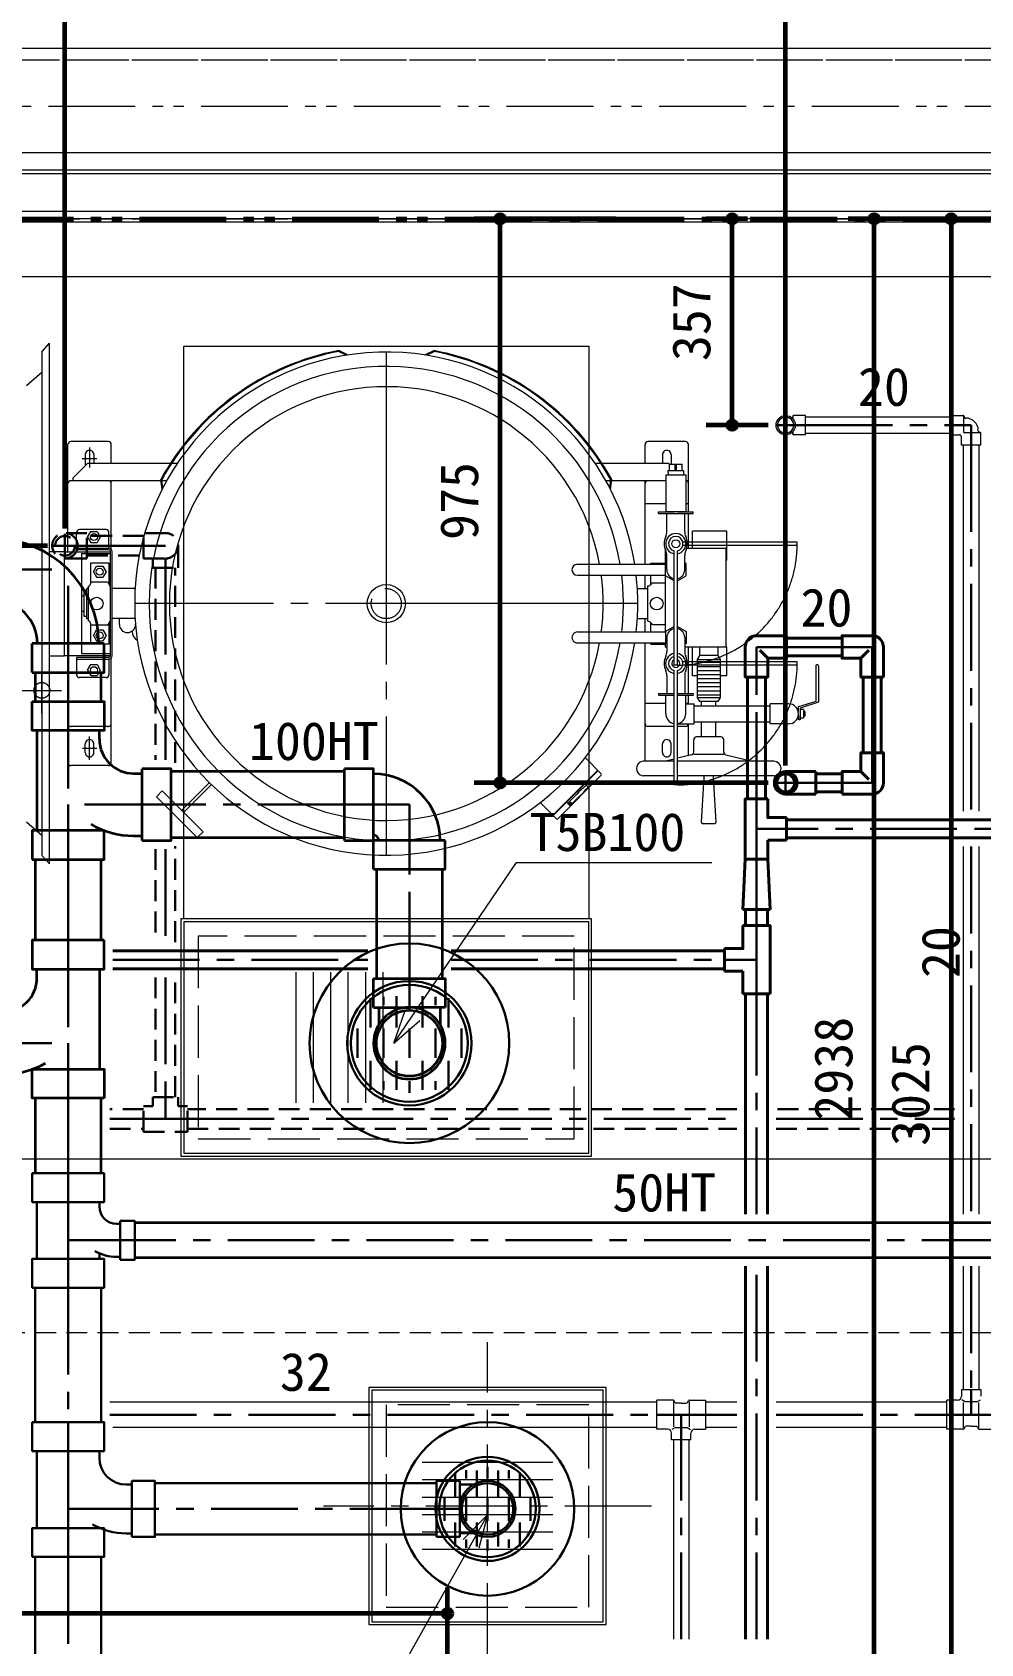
# Model space of a CAD drawing. Units: millimetres at full size, sheet at 1:30. Extents: x -16828 to 149130, y 47892 to 100313.
# Drawn here: x 8623 to 10263, y 61088 to 63874 of the extents above; entities that cross this region are included whole.
import ezdxf
from ezdxf.enums import TextEntityAlignment as Align

# ---------------------------------------------------------------- set-up
doc = ezdxf.new("R2010")
doc.units = ezdxf.units.MM
doc.header["$LTSCALE"] = 30
doc.header["$PDMODE"] = 32
doc.header["$PDSIZE"] = 15
for name, pattern in [('CHAIN1', [8, 5, -1, 1, -1]), ('CHAIN2', [12, 9, -1, 1, -1]), ('DASHED1', [1.8, 1.2, -0.6]), ('DASHED3', [4, 3, -1]), ('DOUBLE_CHAIN1', [8.8, 5, -1, 0.6, -0.6, 0.6, -1]), ('LONG_CHAIN', [21, 18, -1, 1, -1]), ('LONG_DOUBLE_CHAIN', [21.8, 18, -1, 0.6, -0.6, 0.6, -1])]:
    doc.linetypes.add(name, pattern=pattern)
for name, color, linetype, lineweight in [('0-0', 7, 'CHAIN2', 15), ('0-1', 7, 'Continuous', 15), ('2-0_通芯', 7, 'DOUBLE_CHAIN1', 15), ('2-1_躯体', 7, 'Continuous', 15), ('2-3_間仕切り', 7, 'Continuous', 15), ('2-B_金物', 7, 'Continuous', 15), ('3-4_AIHO30-厨房機器', 7, 'Continuous', 15), ('9-6_無題7', 7, 'Continuous', 15), ('9-9_配管－汚水１：硬質塩ビ管（ＤＶ）', 2, 'Continuous', 30), ('9-A_配管－給水３：ＶＬＰ(ＶＤ)', 5, 'Continuous', 40), ('9-B_配管－給湯１２：ＨＴＬＰ（ＵＸ）', 3, 'Continuous', 20), ('9-C_配管－ガス３：ねじ込み', 2, 'DASHED1', 30), ('9-E_配管－給湯１：ＣＵＰ(Ｍ)', 1, 'Continuous', 60)]:
    doc.layers.add(name, color=color, linetype=linetype, lineweight=lineweight)
doc.styles.add('ＭＳ ゴシック', font='')
doc.styles.get('ＭＳ ゴシック').set_extended_font_data('MS Gothic')

msp = doc.modelspace()

# ---------------------------------------------------------------- linework, layer by layer
at = {"layer": '0-0'}
msp.add_line((-9565.04, 63550.86), (35684.96, 63550.86), dxfattribs=at)
at = {"layer": '0-1'}
for p, q in [((-6110.04, 63845.86), (25484.96, 63845.86)), ((6459.96, 63665.86), (11909.96, 63665.86)), ((11909.96, 63450.86), (6459.96, 63450.86))]:
    msp.add_line(p, q, dxfattribs=at)
at = {"layer": '0-1', "linetype": 'DASHED3'}
msp.add_line((-925.04, 63825.86), (25384.96, 63825.86), dxfattribs=at)
at = {"layer": '0-1', "linetype": 'DASHED1'}
for p, q in [((6359.96, 61925.86), (12009.96, 61925.86)), ((6359.96, 61625.86), (12009.96, 61625.86))]:
    msp.add_line(p, q, dxfattribs=at)
at = {"layer": '0-1'}
msp.add_lwpolyline([(6359.96, 63275.86), (6359.96, 61925.86), (12009.96, 61925.86), (12009.96, 63275.86)], dxfattribs=at)
at = {"layer": '2-0_通芯'}
msp.add_line((-9565.04, 63745.86), (35684.96, 63745.86), dxfattribs=at)
at = {"layer": '2-0_通芯', "color": 1, "lineweight": 60}
msp.add_line((-10727.74, 63550.86), (35684.96, 63550.86), dxfattribs=at)
at = {"layer": '2-1_躯体'}
for p, q in [((4499.96, 63845.86), (12639.96, 63845.86)), ((6459.96, 63665.86), (11909.96, 63665.86))]:
    msp.add_line(p, q, dxfattribs=at)
at = {"layer": '2-1_躯体', "linetype": 'DASHED3'}
msp.add_line((4499.96, 63825.86), (12639.96, 63825.86), dxfattribs=at)
at = {"layer": '2-3_間仕切り'}
for p, q in [((6587.46, 63635.86), (11879.96, 63635.86)), ((6587.46, 63564.36), (11808.46, 63564.36))]:
    msp.add_line(p, q, dxfattribs=at)
for points in [[(6587.46, 63629.36), (11873.46, 63629.36), (11873.46, 63239.36)], [(6587.46, 63551.86), (11795.96, 63551.86), (11795.96, 63161.86)], [(6587.46, 63545.86), (11789.96, 63545.86), (11789.96, 63155.86)]]:
    msp.add_lwpolyline(points, dxfattribs=at)
at = {"layer": '2-B_金物'}
for p, q in [((8884.96, 63330.86), (9584.96, 63330.86)), ((8884.96, 62340.86), (8884.96, 63330.86)), ((9584.96, 63330.86), (9584.96, 62340.86)), ((9589.96, 62340.86), (8879.96, 62340.86)), ((8879.96, 62340.86), (8879.96, 61930.86)), ((9584.96, 62335.86), (8884.96, 62335.86)), ((8884.96, 62335.86), (8884.96, 61935.86)), ((9078.77, 62248.97), (9078.77, 62022.75)), ((9108.77, 62248.97), (9108.77, 62022.75)), ((9138.77, 62248.97), (9138.77, 62022.75)), ((9168.77, 62248.97), (9168.77, 62022.75)), ((9198.77, 62248.97), (9198.77, 62022.75)), ((9228.77, 62248.97), (9228.77, 62022.75)), ((9614.96, 61530.86), (9204.96, 61530.86)), ((9204.96, 61530.86), (9204.96, 61120.86)), ((9609.96, 61525.86), (9209.96, 61525.86)), ((9209.96, 61525.86), (9209.96, 61125.86)), ((9609.96, 61125.86), (9609.96, 61525.86)), ((9523.07, 61400.86), (9296.85, 61400.86)), ((9523.07, 61370.86), (9296.85, 61370.86)), ((9523.07, 61340.86), (9296.85, 61340.86)), ((9523.07, 61310.86), (9296.85, 61310.86)), ((9523.07, 61280.86), (9296.85, 61280.86)), ((9523.07, 61250.86), (9296.85, 61250.86)), ((9209.96, 61125.86), (9609.96, 61125.86))]:
    msp.add_line(p, q, dxfattribs=at)
at = {"layer": '2-B_金物', "linetype": 'DASHED3'}
for p, q in [((9559.96, 62310.86), (8909.96, 62310.86)), ((8909.96, 62310.86), (8909.96, 61960.86)), ((9584.96, 61500.86), (9234.96, 61500.86)), ((9234.96, 61500.86), (9234.96, 61150.86)), ((9584.96, 61150.86), (9584.96, 61500.86)), ((9234.96, 61150.86), (9584.96, 61150.86))]:
    msp.add_line(p, q, dxfattribs=at)
at = {"layer": '2-B_金物', "linetype": 'CHAIN1'}
for p, q in [((9409.96, 61042.36), (9409.96, 61609.36)), ((9693.46, 61325.86), (9126.46, 61325.86))]:
    msp.add_line(p, q, dxfattribs=at)
at = {"layer": '2-B_金物'}
for points in [[(8879.96, 61930.86), (9589.96, 61930.86), (9589.96, 62340.86)], [(8884.96, 61935.86), (9584.96, 61935.86), (9584.96, 62335.86)], [(9204.96, 61120.86), (9614.96, 61120.86), (9614.96, 61530.86)]]:
    msp.add_lwpolyline(points, dxfattribs=at)
at = {"layer": '2-B_金物', "linetype": 'DASHED3'}
msp.add_lwpolyline([(8909.96, 61960.86), (9559.96, 61960.86), (9559.96, 62310.86)], dxfattribs=at)
at = {"layer": '3-4_AIHO30-厨房機器'}
for p, q in [((8640.2, 63321.61), (8652.7, 63335.9)), ((8652.7, 62435.82), (8652.7, 63335.9)), ((9168.07, 63315.69), (9152.67, 63323.25)), ((9301.85, 63315.69), (9317.26, 63323.25)), ((8640.2, 62450.11), (8640.2, 63321.61)), ((9165.33, 63315.25), (9152.44, 63321.58)), ((9304.6, 63315.25), (9317.49, 63321.58)), ((8612.96, 63262.99), (8640.2, 63286.77)), ((8684.46, 62975.36), (8684.46, 63160.86)), ((8754.46, 63165.86), (8689.46, 63165.86)), ((8759.46, 63128.36), (8759.46, 63160.86)), ((9682.46, 63128.36), (9682.46, 63160.86)), ((9752.46, 63165.86), (9687.46, 63165.86)), ((9757.46, 63044.36), (9757.46, 63160.86)), ((8718.46, 63128.36), (8693.46, 63103.36)), ((8714.46, 63143.36), (8714.46, 63128.36)), ((8861.76, 63128.36), (8718.46, 63128.36)), ((8729.46, 63143.36), (8729.46, 63128.36)), ((8873.83, 63128.36), (8863.67, 63128.36)), ((9606.25, 63128.36), (9596.1, 63128.36)), ((9723.46, 63128.36), (9608.16, 63128.36)), ((9712.46, 63143.36), (9712.46, 63128.36)), ((9723.46, 63128.36), (9724.99, 63126.83)), ((9727.46, 63143.36), (9727.46, 63126.83)), ((8693.46, 63098.36), (8693.46, 63103.36)), ((8847.4, 63083.4), (8845.02, 63100.4)), ((9622.52, 63083.4), (9624.91, 63100.4)), ((9718.21, 63108.36), (9718.21, 63044.36)), ((9722.01, 63115.83), (9748.92, 63115.83)), ((9722.01, 63115.83), (9722.24, 63108.36)), ((9724.46, 63126.83), (9746.46, 63126.83)), ((9724.46, 63115.83), (9724.46, 63126.83)), ((9734.39, 63115.83), (9734.39, 63126.83)), ((9736.54, 63115.83), (9736.54, 63126.83)), ((9746.46, 63115.83), (9746.46, 63126.83)), ((9748.92, 63115.83), (9748.68, 63108.36)), ((8845.3, 63098.36), (8689.46, 63098.36)), ((8759.46, 62979.83), (8759.46, 63098.36)), ((8848.67, 63085.87), (8846.68, 63100.09)), ((8855.4, 63098.36), (8846.92, 63098.36)), ((9623.01, 63098.36), (9614.53, 63098.36)), ((9621.25, 63085.87), (9623.25, 63100.09)), ((9718.21, 63098.36), (9624.62, 63098.36)), ((9682.46, 62953.86), (9682.46, 63098.36)), ((9718.21, 63058.36), (9682.46, 63058.36)), ((9757.46, 63058.36), (9752.71, 63058.36)), ((9705.46, 63044.36), (9732.46, 63044.36)), ((9705.46, 63041.36), (9705.46, 63044.36)), ((9705.46, 63041.36), (9765.46, 63041.36)), ((9719.96, 63010.09), (9719.96, 63041.36)), ((9738.46, 63044.36), (9765.46, 63044.36)), ((9750.96, 63010.09), (9750.96, 63041.36)), ((9757.46, 62980.86), (9757.46, 63041.36)), ((9765.46, 63041.36), (9765.46, 63044.36)), ((8699.46, 62978.86), (8699.46, 63008.86)), ((8750.46, 63013.86), (8704.46, 63013.86)), ((8718.49, 63000.86), (8723.98, 62991.36)), ((8723.98, 62991.36), (8734.95, 62991.36)), ((8755.46, 62981.84), (8755.46, 63008.86)), ((9823.66, 63010.86), (9764.66, 63010.86)), ((9764.66, 62980.86), (9764.66, 63010.86)), ((9823.66, 62960.86), (9823.66, 63010.86)), ((8652.7, 62975.86), (8677.96, 62975.86)), ((8677.96, 62975.86), (8677.96, 62795.86)), ((8677.96, 62975.36), (8757.96, 62975.36)), ((8699.46, 62981.86), (8754.96, 62981.86)), ((8754.96, 62978.86), (8699.46, 62978.86)), ((8707.96, 62972.36), (8707.96, 62799.36)), ((8707.96, 62972.36), (8757.96, 62972.36)), ((8757.96, 62795.86), (8757.96, 62975.86)), ((8760.96, 62795.86), (8760.96, 62975.86)), ((9717.46, 62954.75), (9717.46, 62978.59)), ((9719.96, 62944.36), (9719.96, 62968.63)), ((9732.46, 62779.36), (9732.46, 62977.23)), ((9738.46, 62779.36), (9738.46, 62977.23)), ((9750.96, 62944.36), (9750.96, 62968.63)), ((9822.46, 62980.86), (9754.23, 62980.86)), ((9822.46, 62810.86), (9822.46, 62980.86)), ((8723.46, 62955.86), (8723.46, 62919.86)), ((8755.46, 62955.86), (8723.46, 62955.86)), ((8728.49, 62940.86), (8733.98, 62950.36)), ((8728.49, 62940.86), (8733.98, 62931.36)), ((8733.98, 62950.36), (8744.95, 62950.36)), ((8744.95, 62950.36), (8750.43, 62940.86)), ((8750.43, 62940.86), (8744.95, 62931.36)), ((8755.46, 62955.86), (8755.46, 62919.86)), ((9565.46, 62953.86), (9717.46, 62953.86)), ((9565.46, 62934.86), (9717.46, 62934.86)), ((9682.46, 62911.86), (9682.46, 62934.86)), ((9692.46, 62955.86), (9717.46, 62955.86)), ((9692.46, 62953.86), (9692.46, 62955.86)), ((9692.46, 62919.04), (9692.46, 62934.86)), ((9719.96, 62956.2), (9717.46, 62954.75)), ((9717.46, 62933.97), (9717.46, 62954.75)), ((9717.46, 62837.75), (9717.46, 62933.97)), ((9732.46, 62925.31), (9717.46, 62933.97)), ((9738.46, 62925.31), (9753.46, 62933.97)), ((9753.46, 62954.75), (9750.96, 62956.2)), ((9753.46, 62933.97), (9753.46, 62954.75)), ((9823.66, 62960.86), (9822.46, 62960.86)), ((8717.51, 62908.36), (8712.46, 62908.36)), ((8712.46, 62863.36), (8712.46, 62908.36)), ((8717.51, 62859.81), (8717.51, 62911.91)), ((8719.46, 62911.91), (8717.51, 62911.91)), ((8719.46, 62915.86), (8719.46, 62855.86)), ((8752.46, 62922.86), (8726.46, 62922.86)), ((8733.98, 62931.36), (8744.95, 62931.36)), ((8800.7, 62911.86), (8760.96, 62911.86)), ((9669.23, 62911.86), (9687.46, 62911.86)), ((9687.46, 62855.36), (9687.46, 62916.36)), ((9696.28, 62921.86), (9717.46, 62921.86)), ((8707.96, 62899.08), (8712.46, 62899.08)), ((8707.96, 62872.64), (8712.46, 62872.64)), ((8717.51, 62863.36), (8712.46, 62863.36)), ((8719.46, 62859.81), (8717.51, 62859.81)), ((8723.46, 62851.86), (8723.46, 62815.86)), ((8755.46, 62851.86), (8755.46, 62815.86)), ((8800.7, 62859.86), (8760.96, 62859.86)), ((8773.46, 62849.86), (8773.46, 62859.86)), ((9669.23, 62859.86), (9687.46, 62859.86)), ((9682.46, 62836.86), (9682.46, 62859.86)), ((9692.46, 62836.86), (9692.46, 62852.68)), ((9696.28, 62849.86), (9717.46, 62849.86)), ((8752.46, 62848.86), (8726.46, 62848.86)), ((8728.49, 62830.86), (8733.98, 62840.36)), ((8728.49, 62830.86), (8733.98, 62821.36)), ((8733.98, 62840.36), (8744.95, 62840.36)), ((8744.95, 62840.36), (8750.43, 62830.86)), ((8750.43, 62830.86), (8744.95, 62821.36)), ((8779.46, 62836.86), (8779.46, 62838.37)), ((8795.46, 62836.86), (8795.46, 62838.37)), ((9565.44, 62836.86), (9717.46, 62836.86)), ((9732.46, 62846.41), (9717.46, 62837.75)), ((9717.46, 62837.75), (9717.46, 62816.97)), ((9719.96, 62827.36), (9719.96, 62803.09)), ((9738.46, 62846.41), (9753.46, 62837.75)), ((9750.96, 62827.36), (9750.96, 62803.09)), ((9753.46, 62837.75), (9753.46, 62816.97)), ((8652.7, 62795.86), (8677.96, 62795.86)), ((8677.96, 62796.36), (8757.96, 62796.36)), ((8684.46, 62610.86), (8684.46, 62796.36)), ((8707.96, 62799.36), (8757.96, 62799.36)), ((8755.46, 62815.86), (8723.46, 62815.86)), ((8733.98, 62821.36), (8744.95, 62821.36)), ((9565.44, 62817.86), (9717.46, 62817.86)), ((9682.46, 62613.36), (9682.46, 62817.86)), ((9692.46, 62815.86), (9692.46, 62817.86)), ((9692.46, 62815.86), (9717.46, 62815.86)), ((9717.46, 62810.86), (9717.46, 62816.97)), ((9719.96, 62815.52), (9717.46, 62816.97)), ((9719.96, 62810.86), (9717.46, 62810.86)), ((9753.46, 62816.97), (9750.96, 62815.52)), ((9823.66, 62810.86), (9750.96, 62810.86)), ((9757.46, 62730.36), (9757.46, 62810.86)), ((9764.66, 62760.86), (9764.66, 62810.86)), ((9776.46, 62796.36), (9772.46, 62789.43)), ((9776.46, 62810.86), (9776.46, 62796.36)), ((9808.46, 62796.36), (9776.46, 62796.36)), ((9808.46, 62810.86), (9808.46, 62796.36)), ((9808.46, 62796.36), (9812.46, 62789.43)), ((9823.66, 62760.86), (9823.66, 62810.86)), ((8754.96, 62792.86), (8699.46, 62792.86)), ((8699.46, 62792.86), (8699.46, 62762.86)), ((8699.46, 62789.86), (8754.96, 62789.86)), ((8718.49, 62770.86), (8723.98, 62761.36)), ((8755.46, 62789.88), (8755.46, 62762.86)), ((8759.46, 62610.86), (8759.46, 62791.89)), ((9738.46, 62779.36), (9732.46, 62779.36)), ((9732.46, 62572.36), (9732.46, 62770.23)), ((9738.46, 62572.36), (9738.46, 62770.23)), ((9772.46, 62789.43), (9772.46, 62723.29)), ((9772.46, 62789.43), (9812.46, 62789.43)), ((9812.46, 62789.43), (9812.46, 62723.29)), ((9977.4, 62777.74), (9977.4, 62716.82)), ((9982.4, 62777.74), (9982.4, 62715.24)), ((8750.46, 62757.86), (8704.46, 62757.86)), ((8723.98, 62761.36), (8734.95, 62761.36)), ((9719.96, 62761.63), (9719.96, 62730.36)), ((9750.96, 62761.63), (9750.96, 62730.36)), ((9772.46, 62760.86), (9764.66, 62760.86)), ((9823.66, 62760.86), (9812.46, 62760.86)), ((9718.21, 62713.36), (9682.46, 62713.36)), ((9705.46, 62730.36), (9732.46, 62730.36)), ((9705.46, 62730.36), (9705.46, 62727.36)), ((9705.46, 62727.36), (9732.46, 62727.36)), ((9718.21, 62695.36), (9718.21, 62727.36)), ((9738.46, 62730.36), (9765.46, 62730.36)), ((9738.46, 62727.36), (9765.46, 62727.36)), ((9752.71, 62695.36), (9752.71, 62727.36)), ((9757.46, 62713.36), (9752.71, 62713.36)), ((9752.71, 62712.61), (9767.46, 62712.61)), ((9757.46, 62712.61), (9757.46, 62727.36)), ((9765.46, 62730.36), (9765.46, 62727.36)), ((9767.46, 62678.11), (9767.46, 62712.61)), ((9772.46, 62723.29), (9776.46, 62716.36)), ((9772.46, 62723.29), (9812.46, 62723.29)), ((9808.46, 62716.36), (9776.46, 62716.36)), ((9779.96, 62708.96), (9779.96, 62716.36)), ((9804.96, 62708.96), (9804.96, 62716.36)), ((9812.46, 62723.29), (9808.46, 62716.36)), ((9930.4, 62712.61), (9898.4, 62712.61)), ((9977.4, 62716.82), (9947.4, 62707.45)), ((9982.4, 62715.24), (9950.4, 62705.24)), ((9767.46, 62708.96), (9898.4, 62708.96)), ((9947.4, 62702.98), (9945.94, 62702.98)), ((9947.4, 62687.74), (9945.94, 62687.74)), ((9947.4, 62698.29), (9947.4, 62707.45)), ((9947.4, 62692.43), (9947.4, 62685.24)), ((9950.4, 62685.24), (9947.4, 62685.24)), ((9950.4, 62705.24), (9950.4, 62685.24)), ((9956.4, 62702.74), (9950.4, 62702.74)), ((9956.4, 62687.74), (9950.4, 62687.74)), ((9956.4, 62702.74), (9956.4, 62687.74)), ((9958.4, 62699.24), (9956.4, 62699.24)), ((9958.4, 62691.24), (9956.4, 62691.24)), ((9958.4, 62699.24), (9958.4, 62691.24)), ((8754.46, 62673.36), (8689.46, 62673.36)), ((8690.12, 62673.36), (8690.99, 62673.36)), ((8753.78, 62673.36), (8754.46, 62673.36)), ((9732.46, 62673.36), (9687.46, 62673.36)), ((9738.46, 62678.11), (9767.46, 62678.11)), ((9752.46, 62673.36), (9738.46, 62673.36)), ((9757.46, 62623.16), (9757.46, 62678.11)), ((9767.46, 62681.76), (9898.4, 62681.76)), ((9813.46, 62655.36), (9771.46, 62655.36)), ((9779.96, 62655.36), (9779.96, 62681.76)), ((9804.96, 62655.36), (9804.96, 62681.76)), ((8714.46, 62628.36), (8714.46, 62643.36)), ((8714.46, 62628.36), (8714.46, 62643.36)), ((8729.46, 62628.36), (8729.46, 62643.36)), ((9712.46, 62628.36), (9712.46, 62643.36)), ((9727.46, 62628.36), (9727.46, 62643.36)), ((9766.46, 62629.28), (9766.46, 62650.36)), ((9818.46, 62629.28), (9818.46, 62650.36)), ((8754.46, 62605.86), (8689.46, 62605.86)), ((9578.98, 62619.63), (9606.76, 62591.85)), ((9732.46, 62613.36), (9679.96, 62613.36)), ((9732.46, 62617.03), (9717.48, 62613.36)), ((9762.65, 62624.43), (9738.46, 62618.5)), ((9904.96, 62613.36), (9738.46, 62613.36)), ((9766.46, 62625.36), (9818.46, 62625.36)), ((9822.27, 62624.43), (9867.44, 62613.36)), ((8880.98, 62528.34), (8929.14, 62576.51)), ((8884.52, 62524.81), (8932.72, 62573.01)), ((9600.47, 62598.14), (9522.69, 62520.36)), ((9601.17, 62597.43), (9523.39, 62519.65)), ((9606.76, 62589.02), (9531.81, 62514.06)), ((9578.21, 62574.47), (9580.49, 62571.94)), ((9580.49, 62571.94), (9583.99, 62568.44)), ((9732.46, 62588.36), (9679.96, 62588.36)), ((9738.46, 62572.36), (9732.46, 62572.36)), ((9904.96, 62588.36), (9738.46, 62588.36)), ((9780.08, 62507.97), (9783.96, 62575.86)), ((9783.96, 62575.86), (9800.96, 62575.86)), ((9784.46, 62575.86), (9784.46, 62588.36)), ((9800.46, 62575.86), (9800.46, 62588.36)), ((9800.96, 62575.86), (9804.84, 62507.97)), ((8847.39, 62561.93), (8918.1, 62491.22)), ((9501.19, 62541.85), (9528.98, 62514.06)), ((9546.35, 62542.61), (9548.88, 62540.34)), ((9548.88, 62540.34), (9552.38, 62536.84)), ((8612.96, 62508.73), (8640.2, 62484.95)), ((8918.1, 62491.22), (8908.2, 62481.32)), ((9782.08, 62505.86), (9802.85, 62505.86)), ((8640.2, 62450.11), (8652.7, 62435.82))]:
    msp.add_line(p, q, dxfattribs=at)
at = {"layer": '3-4_AIHO30-厨房機器', "linetype": 'LONG_CHAIN'}
for p, q in [((9234.96, 63320.86), (9234.96, 62450.86)), ((8734.46, 63135.86), (8709.46, 63135.86)), ((8721.96, 63155.86), (8721.96, 63121.01)), ((9669.96, 62885.86), (8799.96, 62885.86)), ((8639.46, 62696.06), (8639.46, 62767.73)), ((8604.51, 62735.86), (8673.63, 62735.86)), ((8721.96, 62615.86), (8721.96, 62655.86)), ((8709.5, 62635.86), (8734.46, 62635.86))]:
    msp.add_line(p, q, dxfattribs=at)
at = {"layer": '3-4_AIHO30-厨房機器', "linetype": 'LONG_DOUBLE_CHAIN'}
for p, q in [((9945.46, 62992.36), (9747.6, 62992.36)), ((9945.46, 62986.36), (9747.6, 62986.36)), ((9945.46, 62785.36), (9747.6, 62785.36)), ((9945.46, 62779.36), (9747.6, 62779.36))]:
    msp.add_line(p, q, dxfattribs=at)
at = {"layer": '3-4_AIHO30-厨房機器', "linetype": 'DASHED3'}
for p, q in [((9772.46, 62784.36), (9812.46, 62784.36)), ((9772.46, 62777.36), (9812.46, 62777.36)), ((9772.46, 62770.36), (9812.46, 62770.36)), ((9772.46, 62763.36), (9812.46, 62763.36)), ((9772.46, 62756.36), (9812.46, 62756.36)), ((9772.46, 62749.36), (9812.46, 62749.36)), ((9772.46, 62742.36), (9812.46, 62742.36)), ((9772.46, 62735.36), (9812.46, 62735.36)), ((9772.46, 62728.36), (9812.46, 62728.36))]:
    msp.add_line(p, q, dxfattribs=at)
at = {"layer": '3-4_AIHO30-厨房機器'}
for points in [[(9718.21, 63108.36), (9752.71, 63108.36), (9752.71, 63044.36), (9718.21, 63044.36)], [(8718.49, 63000.86), (8723.98, 63010.36), (8734.95, 63010.36), (8740.43, 63000.86), (8734.95, 62991.36)], [(8718.49, 62770.86), (8723.98, 62780.36), (8734.95, 62780.36), (8740.43, 62770.86), (8734.95, 62761.36)], [(9930.4, 62678.11), (9898.4, 62678.11), (9898.4, 62712.61)], [(8847.39, 62561.93), (8837.49, 62552.03), (8908.2, 62481.32)]]:
    msp.add_lwpolyline(points, dxfattribs=at)
for centre, radius in [((8729.46, 63000.86), 6), ((9735.46, 62989.36), 7), ((8739.46, 62940.86), 6), ((9234.96, 62885.86), 33), ((8734.46, 62885.86), 11), ((9702.46, 62885.86), 11), ((8739.46, 62830.86), 6), ((8729.46, 62770.86), 6)]:
    msp.add_circle(centre, radius, dxfattribs=at)
at = {"layer": '3-4_AIHO30-厨房機器', "linetype": 'DASHED3'}
for centre, radius in [((9234.96, 62885.86), 26), ((8639.46, 62735.86), 13.6)]:
    msp.add_circle(centre, radius, dxfattribs=at)
at = {"layer": '3-4_AIHO30-厨房機器'}
for centre, radius, start, end in [((9234.96, 62885.86), 445.06, 100.65595, 151.18137), ((9234.96, 62885.86), 445.06, 28.81863, 79.34405), ((9234.96, 62885.86), 435, 8.99345, 351.00654), ((9234.96, 62885.86), 410, 9.54681, 350.45315), ((9234.96, 62885.86), 443.46, 100.72467, 151.11265), ((9234.96, 62885.86), 443.46, 28.88735, 79.27533), ((9234.96, 62885.86), 375, 10.44743, 349.55255), ((8689.46, 63160.86), 5, 90, 180.00001), ((8754.46, 63160.86), 5, 0, 90), ((9687.46, 63160.86), 5, 90, 180.00001), ((9752.46, 63160.86), 5, 0, 90), ((8721.96, 63143.36), 7.5, 0, 180.00001), ((8721.96, 63128.36), 7.5, 179.99999, 205.73166), ((9719.96, 63143.36), 7.5, 0, 180.00001), ((8689.46, 63093.36), 5, 90, 180.00001), ((8754.46, 63093.36), 5, 0, 90), ((9687.46, 63093.36), 5, 90, 180.00001), ((9752.46, 63093.36), 5, 0, 87.13367), ((8704.46, 63008.86), 5, 90, 179.99998), ((8750.46, 63008.86), 5, 359.99998, 90.00002), ((9745.46, 62989.36), 30, 155.50535, 204.49465), ((9735.46, 62989.36), 17.5, 279.87089, 260.12912), ((9699.96, 63010.09), 20, 335.50536, 360), ((9735.46, 62989.36), 12.5, 283.88654, 256.11346), ((9770.96, 63010.09), 20, 180.00001, 204.49465), ((9725.46, 62989.36), 30, 335.50536, 24.49465), ((8754.96, 62975.86), 6, 0, 90), ((8754.96, 62975.86), 3, 0, 90), ((9699.96, 62968.63), 20, 360, 24.49465), ((9770.96, 62968.63), 20, 155.50535, 180.00001), ((9565.46, 62944.36), 9.5, 90, 270), ((9234.96, 62885.86), 375, 352.49186, 7.50814), ((9234.96, 62885.86), 410, 353.13604, 6.86396), ((9234.96, 62885.86), 435, 353.53225, 6.46775), ((9735.46, 62944.36), 15.5, 180.00001, 258.84009), ((9735.46, 62944.36), 15.5, 281.15991, 0), ((8719.46, 62919.86), 4, 270, 0), ((8726.46, 62919.86), 3, 90, 180.00001), ((8752.46, 62919.86), 3, 0, 90), ((8759.46, 62919.86), 4, 179.99999, 247.9757), ((9687.46, 62922.36), 6, 270, 333.9136), ((9696.28, 62918.04), 3.82, 90, 153.9136), ((8719.46, 62851.86), 4, 0, 90), ((8726.46, 62851.86), 3, 179.99999, 270), ((8752.46, 62851.86), 3, 270, 0), ((8759.46, 62851.86), 4, 112.02431, 180.00001), ((8787.46, 62849.86), 14, 179.99999, 359.62785), ((9687.46, 62849.36), 6, 26.0864, 90), ((9696.28, 62853.68), 3.82, 206.0864, 270), ((9565.46, 62827.36), 9.5, 89.99999, 270), ((9735.46, 62827.36), 15.5, 101.15991, 180.00001), ((9735.46, 62827.36), 15.5, 360, 78.84009), ((8754.96, 62795.86), 6, 270, 0), ((8754.96, 62795.86), 3, 270, 0), ((9745.46, 62782.36), 30, 155.50535, 204.49465), ((9735.46, 62782.36), 17.5, 99.87086, 260.12912), ((9699.96, 62803.09), 20, 335.50535, 0), ((9735.46, 62782.36), 12.5, 103.8865, 256.11346), ((9735.46, 62782.36), 17.5, 279.87089, 80.12914), ((9735.46, 62782.36), 12.5, 283.88654, 76.1135), ((9770.96, 62803.09), 20, 179.99999, 204.49465), ((9725.46, 62782.36), 30, 335.50535, 24.49464), ((9699.96, 62761.63), 20, 0, 24.49464), ((9735.46, 62782.36), 7, 115.37687, 64.62313), ((9770.96, 62761.63), 20, 155.50535, 179.99999), ((9979.9, 62777.74), 2.5, 0, 180.00001), ((8704.46, 62762.86), 5, 179.99987, 269.99986), ((8750.46, 62762.86), 5, 269.99985, 359.99989), ((9930.4, 62695.36), 17.25, 270, 90), ((9735.46, 62695.36), 17.25, 179.99999, 259.98476), ((9735.46, 62695.36), 17.25, 280.01525, 0), ((8689.46, 62678.36), 5, 180.00001, 270), ((8754.46, 62678.36), 5, 270, 0.00001), ((9687.46, 62678.36), 5, 179.99999, 270), ((9752.46, 62678.36), 5, 270, 357.13297), ((9771.46, 62650.36), 5, 89.99996, 179.99995), ((9813.46, 62650.36), 5, 359.99999, 89.99996), ((8721.96, 62643.36), 7.5, 0, 180.00001), ((8721.96, 62628.36), 7.5, 179.99999, 0.00001), ((9719.96, 62643.36), 7.5, 0, 180.00001), ((9719.96, 62628.36), 7.5, 179.99999, 0.00001), ((9719.96, 62643.36), 7.5, 0, 11.81204), ((9761.46, 62629.28), 5, 283.76637, 0.00005), ((9823.46, 62629.28), 5, 179.99996, 256.23365), ((8689.46, 62610.86), 5, 179.99999, 270), ((8754.46, 62610.86), 5, 270, 0), ((9679.96, 62600.86), 12.5, 89.99998, 270), ((9904.96, 62600.86), 12.5, 270.00001, 89.99996), ((9814.16, 62306.66), 353.53, 131.37555, 138.62445), ((9605.35, 62590.43), 2, 315, 45), ((9318.69, 62802.13), 353.54, 311.37571, 318.62429), ((9530.39, 62515.48), 2, 225, 315), ((9782.08, 62507.86), 2, 176.72949, 269.99997), ((9802.85, 62507.86), 2, 269.99998, 3.27046)]:
    msp.add_arc(centre, radius, start, end, dxfattribs=at)
at = {"layer": '3-4_AIHO30-厨房機器', "linetype": 'LONG_DOUBLE_CHAIN'}
for centre, start, end in [((9735.46, 62989.36), 270.81853, 0.81851), ((9735.46, 62782.36), 270.81854, 0.81855)]:
    msp.add_arc(centre, 210, start, end, dxfattribs=at)
at = {"layer": '3-4_AIHO30-厨房機器'}
msp.add_ellipse((8847.46, 62836.86), major_axis=(52, 0), ratio=0.5, start_param=3.1415927, end_param=3.745515, dxfattribs=at)
msp.add_ellipse((9553.1, 62541.06), major_axis=(-1.24, -1.24), ratio=0.70712, dxfattribs=at)
at = {"layer": '9-6_無題7'}
for p, q in [((9247.79, 62125.86), (9460.18, 62438.34)), ((9460.18, 62438.34), (9797.68, 62438.34)), ((9247.79, 62125.86), (9267.53, 62182.52)), ((9247.79, 62125.86), (9293.22, 62165.06)), ((9409.96, 61310.86), (9175.32, 60892.67)), ((9409.96, 61310.86), (9368.06, 61267.92)), ((9409.96, 61310.86), (9395.14, 61252.72))]:
    msp.add_line(p, q, dxfattribs=at)
at = {"layer": '9-6_無題7', "color": 2, "lineweight": 30}
for p, q in [((9274.96, 62191.61), (9274.96, 62211.61)), ((9207.63, 62203.63), (9207.63, 62153.13)), ((9230.07, 62191.61), (9230.07, 62206.25)), ((9252.52, 62207.17), (9252.52, 62153.13)), ((9297.41, 62207.17), (9297.41, 62153.13)), ((9319.85, 62191.61), (9319.85, 62206.25)), ((9342.3, 62203.63), (9342.3, 62153.13)), ((9252.52, 62160.86), (9252.52, 62164.59)), ((9297.41, 62160.86), (9297.41, 62164.59)), ((9185.19, 62151.11), (9185.19, 62100.61)), ((9230.07, 62151.11), (9230.07, 62100.61)), ((9274.96, 62151.11), (9274.96, 62100.61)), ((9319.85, 62151.11), (9319.85, 62100.61)), ((9364.74, 62151.11), (9364.74, 62100.61)), ((9207.63, 62095.61), (9207.63, 62045.11)), ((9252.52, 62095.61), (9252.52, 62045.11)), ((9252.52, 62090.86), (9252.52, 62087.13)), ((9297.41, 62095.61), (9297.41, 62045.11)), ((9297.41, 62090.86), (9297.41, 62087.13)), ((9342.3, 62095.61), (9342.3, 62045.11)), ((9230.07, 62060.11), (9230.07, 62045.47)), ((9274.96, 62060.11), (9274.96, 62040.11)), ((9319.85, 62060.11), (9319.85, 62045.47)), ((9354.29, 61383.73), (9354.29, 61341.98)), ((9372.85, 61373.49), (9372.85, 61388.13)), ((9391.4, 61387.27), (9391.4, 61341.98)), ((9409.96, 61373.49), (9409.96, 61393.49)), ((9428.52, 61387.27), (9428.52, 61341.98)), ((9447.07, 61373.49), (9447.07, 61388.13)), ((9465.63, 61383.73), (9465.63, 61341.98)), ((9391.4, 61355.86), (9391.4, 61359.59)), ((9428.52, 61355.86), (9428.52, 61359.59)), ((9335.74, 61341.74), (9335.74, 61299.99)), ((9372.85, 61341.74), (9372.85, 61299.99)), ((9409.96, 61341.74), (9409.96, 61299.99)), ((9447.07, 61341.74), (9447.07, 61299.99)), ((9484.18, 61341.74), (9484.18, 61299.99)), ((9354.29, 61297.58), (9354.29, 61255.83)), ((9391.4, 61297.58), (9391.4, 61255.83)), ((9428.52, 61297.58), (9428.52, 61255.83)), ((9465.63, 61297.58), (9465.63, 61255.83)), ((9372.85, 61268.24), (9372.85, 61253.59)), ((9391.4, 61285.86), (9391.4, 61282.13)), ((9409.96, 61268.24), (9409.96, 61248.24)), ((9428.52, 61285.86), (9428.52, 61282.13)), ((9447.07, 61268.24), (9447.07, 61253.59))]:
    msp.add_line(p, q, dxfattribs=at)
for centre, radius in [((9274.96, 62125.86), 172.5), ((9274.96, 62125.86), 107.5), ((9274.96, 62125.86), 101), ((9409.96, 61320.86), 150), ((9409.96, 61320.86), 90), ((9409.96, 61320.86), 83.5)]:
    msp.add_circle(centre, radius, dxfattribs=at)
at = {"layer": '9-9_配管－汚水１：硬質塩ビ管（ＤＶ）', "linetype": 'CHAIN1'}
for p, q in [((8506.96, 62944.67), (8684.96, 62944.67)), ((8684.96, 62766.67), (8684.96, 62944.67)), ((8684.96, 62766.67), (8684.96, 62716.53)), ((8684.96, 62716.53), (8684.96, 62538.53)), ((8684.96, 62443.53), (8684.96, 62538.53)), ((8862.96, 62538.53), (8684.96, 62538.53)), ((9162.96, 62538.53), (8862.96, 62538.53)), ((9162.96, 62538.53), (9274.96, 62538.53)), ((9274.96, 62426.53), (9274.96, 62538.53)), ((8684.96, 62443.53), (8684.96, 62303.86)), ((9274.96, 62237.86), (9274.96, 62426.53)), ((8684.96, 62303.86), (8684.96, 62125.86)), ((9274.96, 62237.86), (9274.96, 62182.86)), ((8506.96, 62125.86), (8684.96, 62125.86)), ((8684.96, 62030.86), (8684.96, 62125.86)), ((8684.96, 62030.86), (8684.96, 61901.23)), ((8684.96, 61901.23), (8684.96, 61785.23)), ((8684.96, 61703.23), (8684.96, 61785.23)), ((8799.96, 61785.23), (8684.96, 61785.23)), ((11030.96, 61785.23), (8799.96, 61785.23)), ((8684.96, 61703.23), (8684.96, 61470.86)), ((8684.96, 61470.86), (8684.96, 61320.86)), ((8684.96, 61237.86), (8684.96, 61320.86)), ((8834.96, 61320.86), (8684.96, 61320.86)), ((9321.96, 61320.86), (8834.96, 61320.86)), ((9321.96, 61320.86), (9365.46, 61320.86)), ((8684.96, 61237.86), (8684.96, 60435.86))]:
    msp.add_line(p, q, dxfattribs=at)
at = {"layer": '9-9_配管－汚水１：硬質塩ビ管（ＤＶ）', "color": 6, "lineweight": 35}
for p, q in [((8622.96, 62766.67), (8622.96, 62816.67)), ((8746.96, 62816.67), (8622.96, 62816.67)), ((8627.96, 62766.67), (8627.96, 62716.53)), ((8741.96, 62716.53), (8741.96, 62766.67)), ((8631.06, 62666.53), (8631.06, 62493.53)), ((8738.86, 62651.57), (8738.86, 62666.53)), ((8812.96, 62476.53), (8812.96, 62600.53)), ((9162.96, 62476.53), (9162.96, 62600.53)), ((8798.14, 62592.29), (8812.96, 62592.29)), ((9162.96, 62595.53), (8862.96, 62595.53)), ((8738.86, 62493.53), (8738.86, 62497.01)), ((8798.03, 62484.49), (8812.96, 62484.49)), ((8862.96, 62481.53), (9162.96, 62481.53)), ((9212.96, 62426.53), (9212.96, 62476.53)), ((9336.96, 62476.53), (9212.96, 62476.53)), ((8627.96, 62443.53), (8627.96, 62303.86)), ((8741.96, 62303.86), (8741.96, 62443.53)), ((9217.96, 62426.53), (9217.96, 62237.86)), ((9331.96, 62237.86), (9331.96, 62426.53)), ((8631.06, 62238.9), (8631.06, 62253.86)), ((8738.86, 62253.86), (8738.86, 62080.86)), ((9212.96, 62187.86), (9212.96, 62237.86)), ((9212.96, 62187.86), (9274.96, 62187.86)), ((9221.96, 62187.86), (9221.96, 62158.03)), ((9336.96, 62187.86), (9274.96, 62187.86)), ((9327.96, 62187.86), (9327.96, 62158.03)), ((8631.06, 62080.86), (8631.06, 62084.33)), ((8627.96, 62030.86), (8627.96, 61901.23)), ((8741.96, 61901.23), (8741.96, 62030.86)), ((11030.96, 61815.23), (8799.96, 61815.23)), ((8799.96, 61755.23), (11030.96, 61755.23))]:
    msp.add_line(p, q, dxfattribs=at)
at = {"layer": '9-9_配管－汚水１：硬質塩ビ管（ＤＶ）'}
for p, q in [((8631.06, 61851.23), (8631.06, 61753.23)), ((8738.86, 61843.67), (8738.86, 61851.23)), ((8768.78, 61813.75), (8774.96, 61813.75)), ((8774.96, 61751.73), (8774.96, 61818.73)), ((8738.86, 61753.23), (8738.86, 61762.87)), ((8768.67, 61756.55), (8774.96, 61756.55)), ((8627.96, 61703.23), (8627.96, 61470.86)), ((8741.96, 61470.86), (8741.96, 61703.23)), ((8631.06, 61420.86), (8631.06, 61287.86)), ((8738.86, 61409.19), (8738.86, 61420.86)), ((8785.1, 61362.95), (8794.96, 61362.95)), ((8794.96, 61272.36), (8794.96, 61369.36)), ((9321.96, 61365.36), (8834.96, 61365.36)), ((9361.96, 61369.36), (9361.96, 61327.81)), ((9361.96, 61362.86), (9385.71, 61362.86)), ((9361.96, 61272.36), (9361.96, 61313.91)), ((8738.86, 61287.86), (8738.86, 61288.31)), ((8784.99, 61278.55), (8794.96, 61278.55)), ((8834.96, 61276.36), (9321.96, 61276.36)), ((9361.96, 61272.36), (9321.96, 61272.36)), ((9361.96, 61278.86), (9385.71, 61278.86)), ((8627.96, 61237.86), (8627.96, 60435.86)), ((8741.96, 60435.86), (8741.96, 61237.86))]:
    msp.add_line(p, q, dxfattribs=at)
at = {"layer": '9-9_配管－汚水１：硬質塩ビ管（ＤＶ）', "color": 6, "lineweight": 35}
for points in [[(8622.96, 62766.67), (8746.96, 62766.67), (8746.96, 62816.67)], [(8812.96, 62476.53), (8862.96, 62476.53), (8862.96, 62600.53), (8812.96, 62600.53)], [(9162.96, 62476.53), (9212.96, 62476.53), (9212.96, 62600.53), (9162.96, 62600.53)], [(9212.96, 62426.53), (9336.96, 62426.53), (9336.96, 62476.53)], [(9212.96, 62237.86), (9336.96, 62237.86), (9336.96, 62187.86)]]:
    msp.add_lwpolyline(points, dxfattribs=at)
for points in [[(8622.96, 62716.53), (8746.96, 62716.53), (8746.96, 62666.53), (8622.96, 62666.53)], [(8622.96, 62443.53), (8746.96, 62443.53), (8746.96, 62493.53), (8622.96, 62493.53)], [(8746.96, 62303.86), (8622.96, 62303.86), (8622.96, 62253.86), (8746.96, 62253.86)], [(8746.96, 62030.86), (8622.96, 62030.86), (8622.96, 62080.86), (8746.96, 62080.86)]]:
    msp.add_lwpolyline(points, close=True, dxfattribs=at)
at = {"layer": '9-9_配管－汚水１：硬質塩ビ管（ＤＶ）'}
for points in [[(8622.96, 61901.23), (8746.96, 61901.23), (8746.96, 61851.23), (8622.96, 61851.23)], [(8622.96, 61703.23), (8746.96, 61703.23), (8746.96, 61753.23), (8622.96, 61753.23)], [(8622.96, 61470.86), (8746.96, 61470.86), (8746.96, 61420.86), (8622.96, 61420.86)], [(8622.96, 61237.86), (8746.96, 61237.86), (8746.96, 61287.86), (8622.96, 61287.86)]]:
    msp.add_lwpolyline(points, close=True, dxfattribs=at)
for points in [[(8774.96, 61751.73), (8799.96, 61751.73), (8799.96, 61818.73), (8774.96, 61818.73)], [(8794.96, 61272.36), (8834.96, 61272.36), (8834.96, 61369.36), (8794.96, 61369.36)], [(9321.96, 61272.36), (9321.96, 61369.36), (9361.96, 61369.36)]]:
    msp.add_lwpolyline(points, dxfattribs=at)
at = {"layer": '9-9_配管－汚水１：硬質塩ビ管（ＤＶ）', "color": 6, "lineweight": 35}
msp.add_circle((9274.96, 62125.86), 57, dxfattribs=at)
at = {"layer": '9-9_配管－汚水１：硬質塩ビ管（ＤＶ）'}
msp.add_circle((9409.96, 61320.86), 44.5, dxfattribs=at)
at = {"layer": '9-9_配管－汚水１：硬質塩ビ管（ＤＶ）', "color": 6, "lineweight": 35}
for centre, radius, start, end in [((8556.96, 62816.67), 181, 0, 90), ((8556.96, 62816.67), 75, 0, 90), ((8798.14, 62651.57), 59.28, 180, 270), ((9212.96, 62476.53), 115, 0, 90), ((8798.03, 62632.69), 148.2, 240, 270), ((9212.96, 62476.53), 9, 0, 90), ((8571.78, 62238.9), 59.28, 270, 0), ((9274.96, 62125.86), 62, 0, 180), ((9274.96, 62125.86), 62, 180, 270), ((9274.96, 62125.86), 62, 270, 0), ((8571.88, 62220.02), 148.2, 270, 300)]:
    msp.add_arc(centre, radius, start, end, dxfattribs=at)
at = {"layer": '9-9_配管－汚水１：硬質塩ビ管（ＤＶ）'}
for centre, radius, start, end in [((8768.78, 61843.67), 29.92, 180, 270), ((8768.67, 61831.35), 74.8, 240, 270), ((8785.1, 61409.19), 46.24, 180, 270), ((9409.96, 61320.86), 48.5, 90, 270), ((9409.96, 61320.86), 48.5, 0, 90), ((9409.96, 61320.86), 48.5, 270, 0), ((8784.99, 61394.15), 115.6, 240, 270)]:
    msp.add_arc(centre, radius, start, end, dxfattribs=at)
at = {"layer": '9-A_配管－給水３：ＶＬＰ(ＶＤ)'}
for p, q in [((9926.96, 62830.36), (9874.96, 62830.36)), ((10022.96, 62826.36), (9926.96, 62826.36)), ((9894.46, 62791.36), (9880.67, 62805.15)), ((9926.96, 62795.36), (10022.96, 62795.36)), ((10055.46, 62791.36), (10069.25, 62805.15)), ((10094.46, 62758.86), (10094.46, 62810.86)), ((9859.46, 62758.86), (9859.46, 62548.36)), ((9890.46, 62548.36), (9890.46, 62758.86)), ((10059.46, 62758.86), (10059.46, 62627.93)), ((10090.46, 62627.93), (10090.46, 62758.86)), ((9977.46, 62595.43), (9925.46, 62595.43)), ((9977.46, 62595.43), (9977.46, 62556.43)), ((10022.96, 62591.43), (9977.46, 62591.43)), ((10055.46, 62595.43), (10069.25, 62581.64)), ((9925.46, 62556.43), (9977.46, 62556.43)), ((9977.46, 62560.43), (10022.96, 62560.43)), ((10022.96, 62556.43), (10074.96, 62556.43)), ((9926.96, 62476.86), (9926.96, 62515.86)), ((10941.69, 62511.86), (9926.96, 62511.86)), ((9894.46, 62444.36), (9894.46, 62476.86)), ((9926.96, 62476.86), (9894.46, 62476.86)), ((9926.96, 62480.86), (10941.69, 62480.86)), ((9851.46, 62357.36), (9855.46, 62444.36)), ((9894.46, 62444.36), (9855.46, 62444.36)), ((9855.46, 62444.36), (9894.46, 62444.36)), ((9898.46, 62357.36), (9894.46, 62444.36)), ((9898.46, 62357.36), (9851.46, 62357.36)), ((9856.06, 62357.36), (9856.06, 62329.13)), ((9893.86, 62329.13), (9893.86, 62357.36)), ((9202.96, 62285.63), (8761.96, 62285.63)), ((9819.96, 62285.63), (9346.96, 62285.63)), ((9819.96, 62250.63), (9819.96, 62289.63)), ((8761.96, 62254.63), (9202.96, 62254.63)), ((9346.96, 62254.63), (9819.96, 62254.63)), ((9819.96, 62250.63), (9851.46, 62250.63)), ((9851.46, 62211.13), (9851.46, 62250.63)), ((9898.46, 62211.13), (9851.46, 62211.13)), ((9856.06, 62211.13), (9856.06, 61830.23)), ((9893.86, 61830.23), (9893.86, 62211.13)), ((9856.06, 61740.23), (9856.06, 61095.61)), ((9893.86, 61095.61), (9893.86, 61740.23))]:
    msp.add_line(p, q, dxfattribs=at)
at = {"layer": '9-A_配管－給水３：ＶＬＰ(ＶＤ)', "color": 2, "linetype": 'CHAIN1', "lineweight": 30}
for p, q in [((9874.96, 62758.86), (9874.96, 62810.86)), ((9926.96, 62810.86), (9874.96, 62810.86)), ((9926.96, 62810.86), (10022.96, 62810.86)), ((10022.96, 62810.86), (10074.96, 62810.86)), ((10074.96, 62758.86), (10074.96, 62810.86)), ((9874.96, 62548.36), (9874.96, 62758.86)), ((10074.96, 62758.86), (10074.96, 62627.93)), ((10074.96, 62627.93), (10074.96, 62575.93)), ((9906.86, 62575.93), (9944.06, 62575.93)), ((9925.46, 62557.33), (9925.46, 62594.53)), ((9977.46, 62575.93), (9940.96, 62575.93)), ((10022.96, 62575.93), (9977.46, 62575.93)), ((10022.96, 62575.93), (10074.96, 62575.93)), ((9874.96, 62548.36), (9874.96, 62496.36)), ((9874.96, 62444.36), (9874.96, 62496.36)), ((9926.96, 62496.36), (9874.96, 62496.36)), ((10941.69, 62496.36), (9926.96, 62496.36)), ((9874.96, 62444.36), (9874.96, 62400.86)), ((9874.96, 62357.36), (9874.96, 62400.86)), ((9874.96, 62329.13), (9874.96, 62357.36)), ((9874.96, 62329.13), (9874.96, 62270.13)), ((8761.96, 62270.13), (9202.96, 62270.13)), ((9346.96, 62270.13), (9819.96, 62270.13)), ((9819.96, 62270.13), (9874.96, 62270.13)), ((9874.96, 62211.13), (9874.96, 62270.13)), ((9874.96, 61830.23), (9874.96, 62211.13)), ((9874.96, 61095.61), (9874.96, 61740.23))]:
    msp.add_line(p, q, dxfattribs=at)
at = {"layer": '9-A_配管－給水３：ＶＬＰ(ＶＤ)'}
for points in [[(9896.41, 62791.36), (9926.96, 62791.36), (9926.96, 62830.36)], [(10074.96, 62830.36), (10022.96, 62830.36), (10022.96, 62791.36), (10053.51, 62791.36)], [(9855.46, 62810.86), (9855.46, 62758.86), (9894.46, 62758.86), (9894.46, 62789.41)], [(10055.46, 62789.41), (10055.46, 62758.86), (10094.46, 62758.86)], [(10094.46, 62575.93), (10094.46, 62627.93), (10055.46, 62627.93), (10055.46, 62597.38)], [(10053.51, 62595.43), (10022.96, 62595.43), (10022.96, 62556.43)], [(9855.46, 62444.36), (9855.46, 62548.36), (9894.46, 62548.36)], [(9926.96, 62515.86), (9894.46, 62515.86), (9894.46, 62548.36)], [(9819.96, 62289.63), (9851.46, 62289.63), (9851.46, 62329.13)], [(9898.46, 62211.13), (9898.46, 62329.13), (9851.46, 62329.13)]]:
    msp.add_lwpolyline(points, dxfattribs=at)
for radius in [19.5, 15.5]:
    msp.add_circle((9925.46, 62575.93), radius, dxfattribs=at)
for centre, radius, start, end in [((9874.96, 62810.86), 19.5, 90, 180), ((10074.96, 62810.86), 19.5, 0, 90), ((9896.41, 62789.41), 1.95, 90, 180), ((10053.51, 62789.41), 1.95, 0, 90), ((9925.46, 62575.93), 19.5, 90, 270), ((10053.51, 62597.38), 1.95, 270, 0), ((10074.96, 62575.93), 19.5, 270, 0)]:
    msp.add_arc(centre, radius, start, end, dxfattribs=at)
at = {"layer": '9-B_配管－給湯１２：ＨＴＬＰ（ＵＸ）', "color": 2, "linetype": 'CHAIN1', "lineweight": 30}
for p, q in [((9909.14, 63194.36), (9941.78, 63194.36)), ((9925.46, 63178.04), (9925.46, 63210.68)), ((9959.96, 63194.36), (9939.06, 63194.36)), ((9959.96, 63194.36), (10211.65, 63194.36)), ((10211.65, 63194.36), (10246.15, 63194.36)), ((10246.15, 63159.86), (10246.15, 63194.36)), ((10246.15, 63159.86), (10246.15, 62526.86)), ((10246.15, 62465.86), (10246.15, 61830.23)), ((10246.15, 61740.23), (10246.15, 61527.27)), ((10246.15, 61527.27), (10246.15, 61483.77)), ((8756.96, 61483.77), (9702.96, 61483.77)), ((9702.96, 61483.77), (9744.96, 61483.77)), ((9786.96, 61483.77), (9744.96, 61483.77)), ((9744.96, 61440.27), (9744.96, 61483.77)), ((9786.96, 61483.77), (9841.06, 61483.77)), ((9908.86, 61483.77), (10204.15, 61483.77)), ((10204.15, 61483.77), (10246.15, 61483.77)), ((10288.15, 61483.77), (10246.15, 61483.77)), ((9744.96, 61095.61), (9744.96, 61440.27))]:
    msp.add_line(p, q, dxfattribs=at)
at = {"layer": '9-B_配管－給湯１２：ＨＴＬＰ（ＵＸ）'}
for p, q in [((9938.3, 63210.43), (9936.83, 63207.24)), ((9938.66, 63204.51), (9938.66, 63210.85)), ((9938.66, 63177.87), (9938.66, 63184.21)), ((10211.65, 63207.96), (9959.96, 63207.96)), ((10211.65, 63211.01), (10211.65, 63177.71)), ((10211.65, 63211.01), (10232.41, 63211.01)), ((10232.95, 63210.85), (10232.95, 63183.16)), ((10233.31, 63210.43), (10234.78, 63207.24)), ((10235.69, 63206.66), (10236.95, 63206.66)), ((10258.45, 63183.9), (10258.45, 63185.16)), ((9938.3, 63178.29), (9936.83, 63181.48)), ((9959.96, 63177.71), (9939.2, 63177.71)), ((9959.96, 63180.76), (10211.65, 63180.76)), ((10211.65, 63177.71), (10225.5, 63177.71)), ((10229.5, 63159.86), (10229.5, 63173.71)), ((10262.8, 63159.86), (10229.5, 63159.86)), ((10232.55, 63159.86), (10232.55, 62526.86)), ((10262.64, 63181.16), (10234.95, 63181.16)), ((10262.21, 63181.53), (10259.03, 63182.99)), ((10259.75, 62526.86), (10259.75, 63159.86)), ((10262.8, 63159.86), (10262.8, 63180.62)), ((10232.55, 62465.86), (10232.55, 61830.23)), ((10259.75, 61830.23), (10259.75, 62465.86)), ((10232.55, 61740.23), (10232.55, 61527.27)), ((10259.75, 61527.27), (10259.75, 61740.23)), ((10229.5, 61527.27), (10229.5, 61515.97)), ((10229.5, 61527.27), (10262.8, 61527.27)), ((10262.8, 61527.27), (10262.8, 61515.97)), ((9702.96, 61505.12), (8756.96, 61505.12)), ((9730.48, 61509.07), (9702.96, 61509.07)), ((9702.96, 61458.47), (9702.96, 61509.07)), ((9731.5, 61506.8), (9731.5, 61462.47)), ((9733.8, 61505.18), (9732.23, 61508.04)), ((9744.96, 61503.62), (9736.43, 61503.62)), ((9744.96, 61503.62), (9753.49, 61503.62)), ((9756.11, 61505.18), (9757.69, 61508.04)), ((9758.42, 61506.8), (9758.42, 61462.47)), ((9759.44, 61509.07), (9786.96, 61509.07)), ((9786.96, 61509.07), (9786.96, 61458.47)), ((9841.06, 61505.12), (9786.96, 61505.12)), ((10204.15, 61505.12), (9908.86, 61505.12)), ((10222.6, 61509.07), (10204.15, 61509.07)), ((10204.15, 61458.47), (10204.15, 61509.07)), ((10236.09, 61506.17), (10230.06, 61509.62)), ((10232.68, 61460.75), (10232.68, 61505.08)), ((10256.2, 61506.17), (10236.09, 61506.17)), ((10256.2, 61506.17), (10262.23, 61509.62)), ((10259.61, 61460.75), (10259.61, 61505.08)), ((8761.96, 61462.42), (9702.96, 61462.42)), ((9721.41, 61458.47), (9702.96, 61458.47)), ((9734.91, 61461.37), (9728.87, 61457.93)), ((9734.91, 61461.37), (9755.01, 61461.37)), ((9755.01, 61461.37), (9761.05, 61457.93)), ((9768.51, 61458.47), (9786.96, 61458.47)), ((9786.96, 61462.42), (9841.06, 61462.42)), ((9908.86, 61462.42), (10204.15, 61462.42)), ((10231.66, 61458.47), (10204.15, 61458.47)), ((10234.99, 61462.37), (10233.42, 61459.51)), ((10246.15, 61463.92), (10237.62, 61463.92)), ((10246.15, 61463.92), (10254.67, 61463.92)), ((10257.3, 61462.37), (10258.88, 61459.51)), ((10260.63, 61458.47), (10288.15, 61458.47)), ((9728.31, 61440.27), (9728.31, 61451.57)), ((9761.61, 61440.27), (9728.31, 61440.27)), ((9731.36, 61440.27), (9731.36, 61095.61)), ((9758.56, 61095.61), (9758.56, 61440.27)), ((9761.61, 61440.27), (9761.61, 61451.57))]:
    msp.add_line(p, q, dxfattribs=at)
msp.add_lwpolyline([(9959.96, 63177.71), (9959.96, 63211.01), (9939.2, 63211.01)], dxfattribs=at)
for radius in [16.65, 13.6]:
    msp.add_circle((9925.46, 63194.36), radius, dxfattribs=at)
for centre, radius, start, end in [((9925.46, 63194.36), 13.9, 0, 180), ((9925.46, 63194.36), 13.9, 180, 270), ((9925.46, 63194.36), 13.9, 270, 0), ((9935.92, 63207.66), 1, 304.52203, 335.30844), ((9939.2, 63210.01), 1, 90, 155.30844), ((10232.41, 63210.01), 1, 24.69156, 90), ((10235.69, 63207.66), 1, 204.69156, 270), ((10236.95, 63185.16), 21.5, 0, 90), ((9935.92, 63181.06), 1, 24.69156, 55.47797), ((9939.2, 63178.71), 1, 204.69156, 270), ((10225.5, 63173.71), 4, 0, 90), ((10234.95, 63183.16), 2, 180, 270), ((10259.45, 63183.9), 1, 180, 245.30844), ((10261.8, 63180.62), 1, 0, 65.30844), ((10222.6, 61515.97), 6.9, 270, 0), ((9730.48, 61507.07), 2, 28.83097, 90), ((9736.43, 61506.62), 3, 208.83097, 270), ((9753.49, 61506.62), 3, 270, 331.16903), ((9759.44, 61507.07), 2, 90, 151.16903), ((9721.41, 61451.57), 6.9, 0, 90), ((9768.51, 61451.57), 6.9, 90, 180), ((10231.66, 61460.47), 2, 270, 331.16903), ((10237.62, 61460.92), 3, 90, 151.16903), ((10254.67, 61460.92), 3, 28.83097, 90), ((10260.63, 61460.47), 2, 208.83097, 270)]:
    msp.add_arc(centre, radius, start, end, dxfattribs=at)
at = {"layer": '9-C_配管－ガス３：ねじ込み', "linetype": 'CHAIN1'}
for p, q in [((8679.46, 62965.46), (8679.46, 63006.26)), ((8659.06, 62985.86), (8699.86, 62985.86)), ((8717.46, 62985.86), (8696.46, 62985.86)), ((8717.46, 62985.86), (8815.25, 62985.86)), ((8815.25, 62985.86), (8853.25, 62985.86)), ((8853.25, 62947.86), (8853.25, 62615.53)), ((8853.25, 62461.53), (8853.25, 62300.63)), ((8853.25, 62239.63), (8853.25, 62032.91)), ((8853.25, 62032.91), (8853.25, 61994.91)), ((8756.96, 61994.91), (8815.25, 61994.91)), ((8815.25, 61994.91), (8853.25, 61994.91)), ((8891.25, 61994.91), (8853.25, 61994.91)), ((8891.25, 61994.91), (9841.06, 61994.92)), ((9908.86, 61994.92), (10217.55, 61994.92))]:
    msp.add_line(p, q, dxfattribs=at)
at = {"layer": '9-C_配管－ガス３：ねじ込み'}
for p, q in [((8815.25, 63002.86), (8717.46, 63002.86)), ((8815.25, 62963.86), (8815.25, 63007.86)), ((8853.25, 63007.86), (8815.25, 63007.86)), ((8717.46, 62963.86), (8679.46, 62963.86)), ((8717.46, 62968.86), (8815.25, 62968.86)), ((8815.25, 62963.86), (8853.25, 62963.86)), ((8831.25, 62947.86), (8831.25, 62963.86)), ((8836.25, 62947.86), (8836.25, 62615.53)), ((8870.25, 62610.53), (8870.25, 62947.86)), ((8836.25, 62461.53), (8836.25, 62300.63)), ((8870.25, 62300.63), (8870.25, 62466.53)), ((8836.25, 62239.63), (8836.25, 62032.91)), ((8870.25, 62032.91), (8870.25, 62239.63)), ((8815.25, 61972.91), (8815.25, 62016.91)), ((8815.25, 62016.91), (8831.25, 62016.91)), ((8831.25, 62032.91), (8875.25, 62032.91)), ((8831.25, 62032.91), (8831.25, 62016.91)), ((8815.25, 62011.91), (8756.96, 62011.91)), ((9841.06, 62011.92), (8891.25, 62011.91)), ((10217.55, 62011.92), (9908.86, 62011.92)), ((8756.96, 61977.91), (8815.25, 61977.91)), ((8891.25, 61977.91), (9841.06, 61977.92)), ((9908.86, 61977.92), (10217.55, 61977.92))]:
    msp.add_line(p, q, dxfattribs=at)
for points in [[(8717.46, 62963.86), (8717.46, 63007.86), (8679.46, 63007.86)], [(8831.25, 62947.86), (8875.25, 62947.86), (8875.25, 62985.86)], [(8815.25, 61972.91), (8891.25, 61972.91), (8891.25, 62016.91)], [(8875.25, 62032.91), (8875.25, 62016.91), (8891.25, 62016.91)]]:
    msp.add_lwpolyline(points, dxfattribs=at)
at = {"layer": '9-C_配管－ガス３：ねじ込み', "linetype": 'CHAIN1'}
msp.add_lwpolyline([(8853.25, 62947.86), (8853.25, 62963.86), (8853.25, 62963.86)], dxfattribs=at)
at = {"layer": '9-C_配管－ガス３：ねじ込み'}
for radius in [22, 17]:
    msp.add_circle((8679.46, 62985.86), radius, dxfattribs=at)
msp.add_arc((8853.25, 62985.86), 22, 270.00006, 90.00006, dxfattribs=at)
at = {"layer": '9-E_配管－給湯１：ＣＵＰ(Ｍ)'}
for p, q in [((9925.46, 62605.93), (9925.46, 64605.4)), ((8679.46, 63015.86), (8679.46, 64325.07)), ((9631.62, 63550.86), (9386.69, 63550.86)), ((9431.69, 62575.93), (9431.69, 63550.86)), ((9859.56, 63550.86), (9788.07, 63550.86)), ((9833.07, 63194.36), (9833.07, 63550.86)), ((11672.79, 63550.86), (10033.59, 63550.86)), ((10078.59, 60613.15), (10078.59, 63550.86)), ((10199.23, 63550.86), (10256.75, 63550.86)), ((10211.75, 63550.86), (10211.75, 60525.86)), ((9895.46, 63194.36), (9788.07, 63194.36)), ((8649.46, 62985.86), (8486.72, 62985.86)), ((9895.46, 62575.93), (9386.69, 62575.93)), ((9341.09, 60243.15), (9341.09, 61184.95)), ((9341.09, 61139.95), (6184.96, 61139.95))]:
    msp.add_line(p, q, dxfattribs=at)
for p in [(9431.69, 63550.86), (9833.07, 63550.86), (10078.59, 63550.86), (10211.75, 63550.86), (9833.07, 63194.36), (9431.69, 62575.93), (9341.09, 61139.95)]:
    msp.add_point(p, dxfattribs=at)

# ---------------------------------------------------------------- texts
at = {"layer": '9-6_無題7', "style": 'ＭＳ ゴシック'}
msp.add_text('T5B100', height=65.98, dxfattribs=at).set_placement((9482.68, 62438.34), align=Align.BOTTOM_LEFT)
at = {"layer": '9-9_配管－汚水１：硬質塩ビ管（ＤＶ）', "color": 7, "style": 'ＭＳ ゴシック'}
for s, p in [('100HT', (8997.61, 62595.53)), ('50HT', (9625.78, 61815.23))]:
    msp.add_text(s, height=65.98, dxfattribs=at).set_placement(p, align=Align.BOTTOM_LEFT)
at = {"layer": '9-A_配管－給水３：ＶＬＰ(ＶＤ)', "color": 7, "style": 'ＭＳ ゴシック'}
msp.add_text('20', height=65.98, dxfattribs=at).set_placement((9951.1, 62826.36), align=Align.BOTTOM_LEFT)
at = {"layer": '9-B_配管－給湯１２：ＨＴＬＰ（ＵＸ）', "color": 7, "style": 'ＭＳ ゴシック'}
for s, p in [('20', (10050.55, 63207.96)), ('32', (9051, 61505.12))]:
    msp.add_text(s, height=65.98, dxfattribs=at).set_placement(p, align=Align.BOTTOM_LEFT)
msp.add_text('20', height=65.98, rotation=90, dxfattribs=at).set_placement((10246.15, 62238.6), align=Align.BOTTOM_LEFT)
at = {"layer": '9-E_配管－給湯１：ＣＵＰ(Ｍ)', "style": 'ＭＳ ゴシック'}
for s, p in [('357', (9815.07, 63305.11)), ('975', (9413.69, 62995.9)), ('2938', (10060.59, 61992.01)), ('3025', (10193.75, 61948.36))]:
    msp.add_text(s, height=65.98, rotation=90, dxfattribs=at).set_placement(p, align=Align.BOTTOM_LEFT)

doc.saveas('drawing.dxf')
